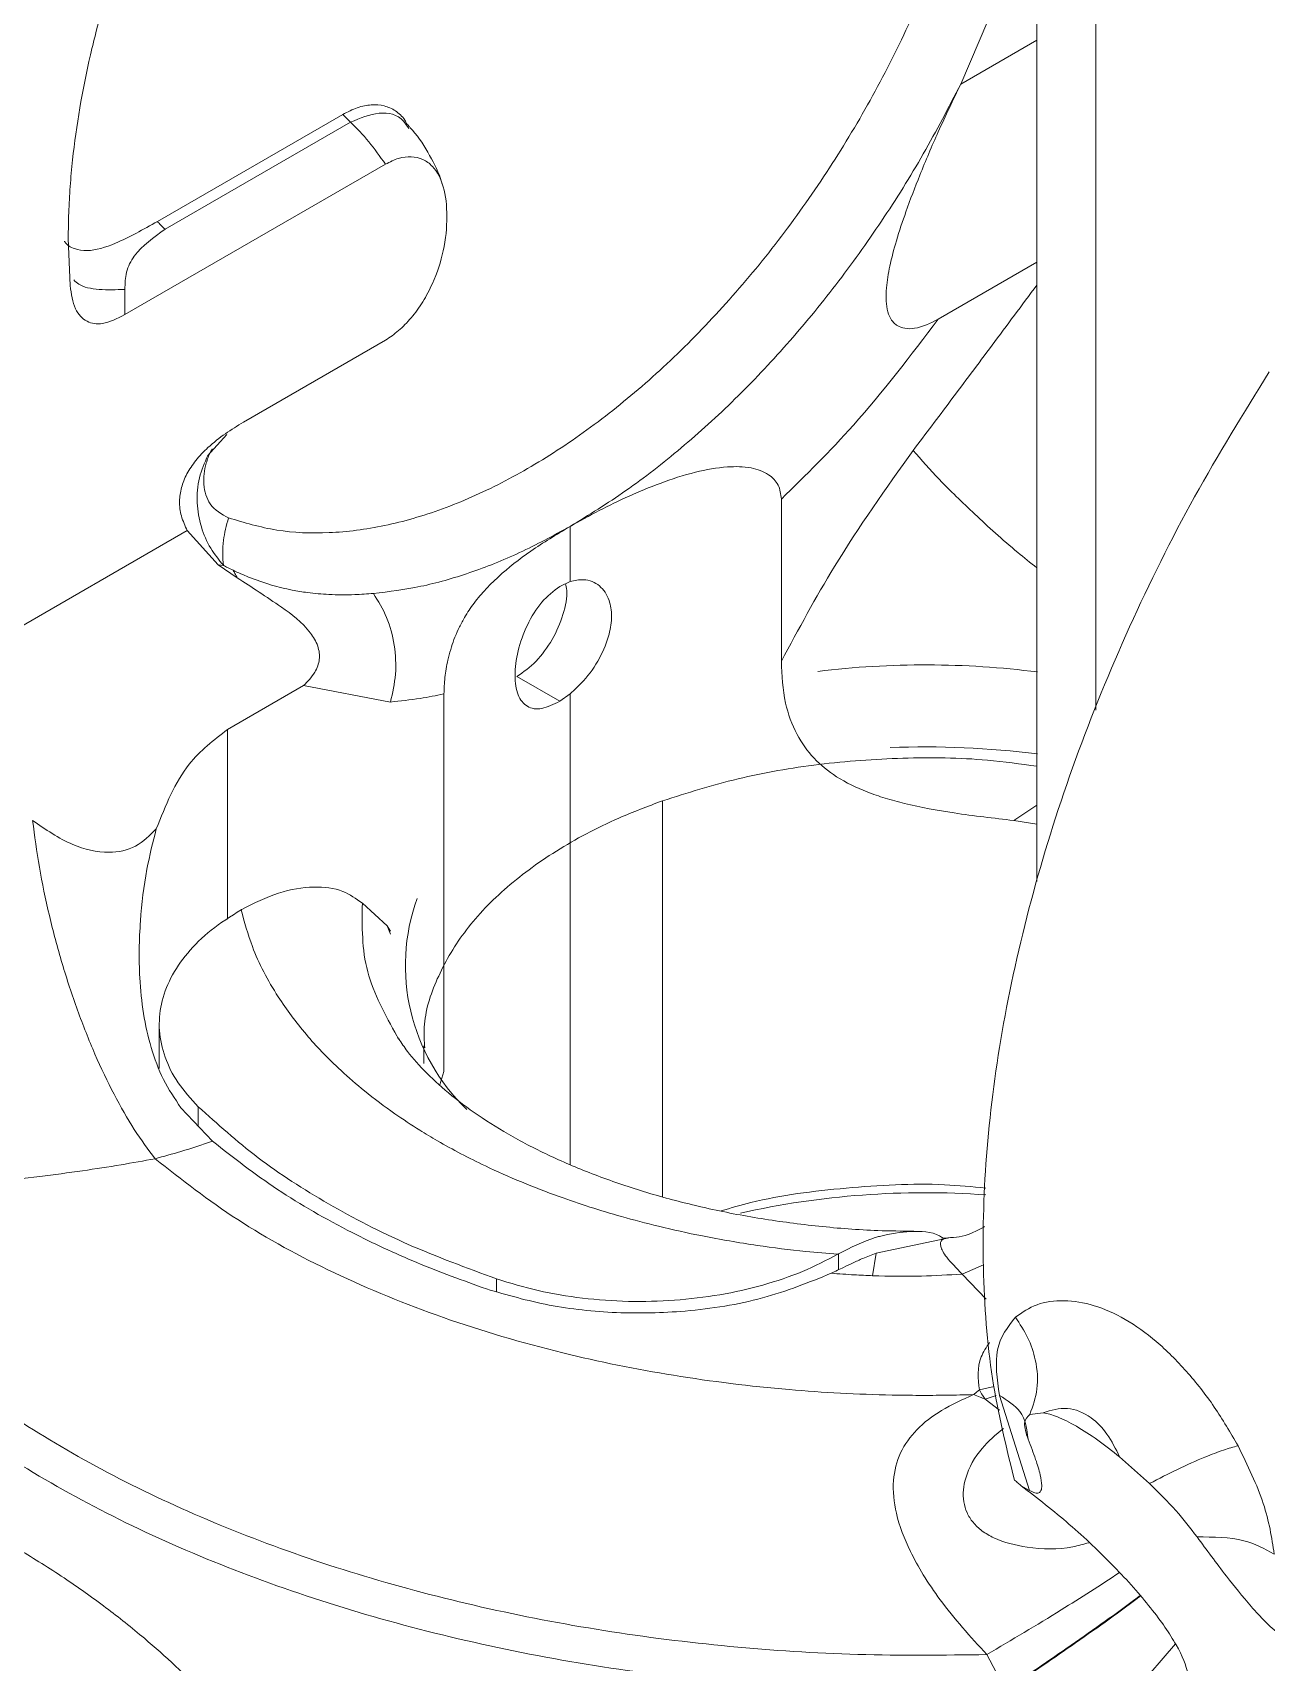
# Model space of a CAD drawing. Header units: millimetres. Extents: x 169 to 14583, y -399 to 10804.
# Drawn here: x 12487.2 to 12548.6, y 7300.2 to 7381.3 of the extents above; entities that cross this region are included whole.
import ezdxf

# ---------------------------------------------------------------- set-up
doc = ezdxf.new("R2010")
doc.units = ezdxf.units.MM
doc.header["$LTSCALE"] = 35

msp = doc.modelspace()

# ---------------------------------------------------------------- linework, layer by layer
at = {"color": 7, "linetype": 'Continuous', "lineweight": 18}
for p, q in [((12537.142, 7340.129), (12537.142, 7397.287)), ((12540.071, 7347.607), (12540.071, 7393.262)), ((12533.352, 7378.761), (12535.88, 7384.654)), ((12537.142, 7380.949), (12533.352, 7378.761)), ((12493.368, 7371.924), (12502.594, 7377.25)), ((12502.977, 7376.866), (12502.594, 7377.25)), ((12493.751, 7371.539), (12502.977, 7376.866)), ((12491.748, 7367.287), (12504.716, 7374.773)), ((12488.935, 7371.084), (12489.031, 7368.732)), ((12537.142, 7369.897), (12532.236, 7367.065)), ((12491.748, 7367.287), (12491.755, 7368.543)), ((12504.716, 7366.017), (12497.652, 7361.939)), ((12495.865, 7360.266), (12496.825, 7361.317)), ((12524.426, 7350.042), (12524.426, 7358.106)), ((12513.908, 7356.745), (12513.908, 7354.005)), ((12494.86, 7356.54), (12482.795, 7349.575)), ((12494.86, 7356.54), (12496.391, 7354.832)), ((12496.391, 7354.832), (12497.345, 7354.189)), ((12496.654, 7354.807), (12496.391, 7354.832)), ((12513.908, 7354.005), (12513.397, 7353.765)), ((12500.648, 7348.83), (12496.859, 7346.642)), ((12504.971, 7348.009), (12500.648, 7348.83)), ((12513.397, 7348.049), (12511.268, 7349.278)), ((12507.633, 7348.412), (12507.633, 7329.619)), ((12513.397, 7348.049), (12513.908, 7348.416)), ((12513.908, 7348.416), (12513.908, 7324.998)), ((12496.859, 7346.642), (12496.859, 7337.208)), ((12537.142, 7342.877), (12535.991, 7342.114)), ((12535.991, 7342.114), (12537.142, 7341.933)), ((12537.147, 7339.099), (12537.142, 7340.129)), ((12537.142, 7339.642), (12537.142, 7339.082)), ((12504.801, 7336.873), (12503.571, 7337.996)), ((12504.965, 7336.613), (12504.801, 7336.873)), ((12504.801, 7336.873), (12504.978, 7336.463)), ((12493.466, 7331.972), (12493.466, 7329.77)), ((12506.624, 7330.894), (12506.624, 7330.027)), ((12507.431, 7328.952), (12507.633, 7329.619)), ((12494.544, 7327.812), (12496.115, 7326.152)), ((12495.406, 7327.87), (12495.406, 7326.901)), ((12532.84, 7321.363), (12529.14, 7320.582)), ((12532.672, 7321.337), (12532.407, 7321.324)), ((12527.265, 7319.749), (12527.265, 7320.545)), ((12528.969, 7319.456), (12529.14, 7320.582)), ((12534.485, 7320.004), (12533.419, 7319.543)), ((12533.419, 7319.543), (12534.611, 7318.288)), ((12510.255, 7318.67), (12510.255, 7319.297)), ((12535.022, 7313.944), (12534.283, 7313.772)), ((12534.565, 7313.318), (12535.12, 7313.489)), ((12534.565, 7313.318), (12535.277, 7312.76)), ((12536.78, 7308.768), (12535.279, 7313.502)), ((12537.452, 7312.642), (12536.791, 7312.556)), ((12542.75, 7309.116), (12541.261, 7310.443)), ((12536.78, 7308.768), (12536.364, 7309.008)), ((12542.094, 7298.876), (12544.04, 7301.136)), ((12534.651, 7300.602), (12535.583, 7298.842))]:
    msp.add_line(p, q, dxfattribs=at)
at = {"color": 7, "linetype": 'Continuous', "lineweight": 18, "flags": 128}
msp.add_lwpolyline([(12518.505, 7343.093), (12518.505, 7331.204), (12518.505, 7323.389)], dxfattribs=at)
at = {"color": 7, "linetype": 'Continuous', "lineweight": 18}
for centre, radius, start, end in [((12531.585, 7305.402), 44.456, 82.77177, 96.89966), ((12531.591, 7301.326), 44.449, 82.7778, 92.2573), ((12515.623, 7334.893), 9.907, 160.2615, 226.24681), ((12531.583, 7281.438), 42.152, 85.89226, 102.60363)]:
    msp.add_arc(centre, radius, start, end, dxfattribs=at)
for points, knots in [([(12450.044, 7361.903), (12449.335, 7363.279), (12447.915, 7366.032), (12446.577, 7370.968), (12445.851, 7376.389), (12445.804, 7382.267), (12446.421, 7388.484), (12447.696, 7394.938), (12449.606, 7401.517), (12452.119, 7408.11), (12455.192, 7414.603), (12458.771, 7420.885), (12462.797, 7426.849), (12467.2, 7432.393), (12471.904, 7437.422), (12476.83, 7441.849), (12481.892, 7445.599), (12487.005, 7448.609), (12492.08, 7450.826), (12497.032, 7452.212), (12501.775, 7452.744), (12506.227, 7452.411), (12510.317, 7451.227), (12513.953, 7449.183), (12516.915, 7446.632), (12518.383, 7444.443), (12519.022, 7443.49)], [0, 0, 0, 0, 0.042069, 0.084138, 0.126207, 0.168277, 0.210346, 0.252415, 0.294484, 0.336553, 0.378622, 0.420691, 0.462761, 0.50483, 0.546899, 0.588968, 0.631037, 0.673106, 0.715175, 0.757245, 0.799314, 0.841383, 0.883452, 0.925521, 0.96759, 1, 1, 1, 1]), ([(12455.559, 7363.24), (12454.784, 7364.783), (12453.234, 7367.87), (12451.971, 7373.552), (12451.532, 7379.834), (12451.999, 7386.646), (12453.343, 7393.796), (12455.535, 7401.115), (12458.52, 7408.422), (12462.224, 7415.536), (12466.557, 7422.282), (12471.412, 7428.495), (12476.669, 7434.02), (12482.198, 7438.723), (12487.864, 7442.487), (12493.528, 7445.221), (12499.047, 7446.853), (12504.294, 7447.355), (12509.114, 7446.677), (12513.265, 7445.052), (12515.448, 7443.149), (12516.454, 7442.273)], [0, 0, 0, 0, 0.05304, 0.106081, 0.159121, 0.212162, 0.265202, 0.318243, 0.371283, 0.424323, 0.477364, 0.530404, 0.583445, 0.636485, 0.689526, 0.742566, 0.795606, 0.848647, 0.901687, 0.954728, 1, 1, 1, 1]), ([(12512.372, 7420.498), (12511.138, 7419.665), (12508.671, 7418.002), (12505.038, 7414.89), (12501.522, 7411.379), (12498.176, 7407.503), (12495.068, 7403.324), (12492.244, 7398.9), (12489.727, 7394.286), (12487.555, 7389.527), (12485.755, 7384.694), (12484.35, 7379.877), (12483.345, 7375.14), (12483.052, 7372.133), (12482.906, 7370.627)], [0, 0, 0, 0, 0.08309, 0.166024, 0.250014, 0.333986, 0.416912, 0.500001, 0.583076, 0.666005, 0.749996, 0.833982, 0.916913, 1, 1, 1, 1]), ([(12532.15, 7415.725), (12531.262, 7416.219), (12529.485, 7417.206), (12526.365, 7417.8), (12522.996, 7417.724), (12519.416, 7416.917), (12515.717, 7415.414), (12511.976, 7413.244), (12508.279, 7410.456), (12504.707, 7407.113), (12501.339, 7403.288), (12498.127, 7398.9), (12496.071, 7395.466), (12494.917, 7393.272), (12494.567, 7392.585), (12494.226, 7391.894), (12493.894, 7391.2), (12493.572, 7390.503), (12493.342, 7389.988), (12493.041, 7389.3), (12492.593, 7388.244), (12491.915, 7386.506), (12491.27, 7384.65), (12490.742, 7382.93), (12490.354, 7381.517), (12489.701, 7378.854), (12489.293, 7376.459), (12489.082, 7374.324), (12489.029, 7373.664), (12488.987, 7373.009), (12488.957, 7372.361), (12488.939, 7371.718), (12488.936, 7371.295), (12488.935, 7371.084)], [0, 0, 0, 0, 0.062492, 0.124983, 0.187475, 0.249967, 0.312458, 0.37495, 0.437442, 0.499933, 0.562425, 0.624911, 0.694878, 0.704051, 0.713223, 0.722396, 0.731569, 0.740741, 0.749915, 0.751855, 0.76775, 0.791345, 0.819668, 0.840047, 0.858489, 0.874992, 0.944957, 0.95413, 0.963302, 0.972475, 0.981648, 0.990821, 1, 1, 1, 1]), ([(12496.909, 7357.175), (12497.696, 7356.938), (12499.27, 7356.465), (12501.895, 7356.363), (12504.66, 7356.711), (12507.543, 7357.546), (12510.493, 7358.844), (12513.464, 7360.587), (12516.407, 7362.747), (12519.278, 7365.288), (12522.028, 7368.171), (12524.616, 7371.35), (12526.999, 7374.774), (12529.14, 7378.388), (12531.005, 7382.136), (12532.558, 7385.954), (12533.805, 7389.793), (12534.338, 7392.3), (12534.605, 7393.553)], [0, 0, 0, 0, 0.0625, 0.125, 0.1875, 0.25, 0.3125, 0.375, 0.4375, 0.5, 0.5625, 0.625, 0.6875, 0.75, 0.8125, 0.875, 0.9375, 1, 1, 1, 1]), ([(12532.236, 7367.065), (12531.848, 7366.868), (12531.315, 7366.597), (12530.6, 7366.576), (12530.254, 7366.691), (12530.038, 7366.858), (12529.86, 7367.071), (12529.699, 7367.443), (12529.623, 7367.997), (12529.65, 7368.763), (12529.819, 7369.769), (12530.157, 7371.031), (12530.662, 7372.542), (12531.355, 7374.355), (12532.257, 7376.481), (12532.973, 7377.973), (12533.352, 7378.761)], [0, 0, 0, 0, 0.101396, 0.139533, 0.171011, 0.185461, 0.19969, 0.229546, 0.264396, 0.306484, 0.376005, 0.459526, 0.557821, 0.682361, 0.832145, 1, 1, 1, 1]), ([(12502.594, 7377.25), (12502.838, 7377.375), (12503.327, 7377.624), (12504.029, 7377.755), (12504.676, 7377.71), (12505.236, 7377.446), (12505.619, 7377.117), (12505.762, 7376.823), (12505.8, 7376.745)], [0, 0, 0, 0, 0.182421, 0.365083, 0.549015, 0.734121, 0.928773, 1, 1, 1, 1]), ([(12502.977, 7376.866), (12503.461, 7377.063), (12504.432, 7377.46), (12505.459, 7377.227), (12505.797, 7376.676), (12505.878, 7376.544)], [0, 0, 0, 0, 0.430009, 0.863502, 1, 1, 1, 1]), ([(12505.918, 7376.633), (12505.881, 7376.676), (12505.838, 7376.728), (12505.824, 7376.752), (12505.822, 7376.756)], [0, 0, 0, 0, 0.840458, 1, 1, 1, 1]), ([(12507.545, 7373.774), (12507.536, 7373.812), (12507.411, 7374.316), (12506.916, 7375.232), (12506.381, 7376.158), (12505.975, 7376.55), (12505.929, 7376.594)], [0, 0, 0, 0, 0.036518, 0.478976, 0.942005, 1, 1, 1, 1]), ([(12504.716, 7374.773), (12504.938, 7374.884), (12505.384, 7375.106), (12506.023, 7375.176), (12506.603, 7375.048), (12507.198, 7374.603), (12507.679, 7373.674), (12507.829, 7372.192), (12507.679, 7370.538), (12507.198, 7369.053), (12506.603, 7367.921), (12506.023, 7367.123), (12505.383, 7366.456), (12504.938, 7366.163), (12504.716, 7366.017)], [0, 0, 0, 0, 0.061291, 0.1230173, 0.1880421, 0.2548237, 0.3714738, 0.5000009, 0.6285856, 0.7451786, 0.8120168, 0.8769845, 0.9387384, 1, 1, 1, 1]), ([(12488.745, 7370.939), (12488.751, 7370.928), (12488.862, 7370.73), (12489.243, 7370.544), (12490.059, 7370.405), (12491.49, 7370.859), (12492.672, 7371.529), (12493.368, 7371.924)], [0, 0, 0, 0, 0.008487, 0.149565, 0.296945, 0.586019, 1, 1, 1, 1]), ([(12491.755, 7368.543), (12491.763, 7368.836), (12491.782, 7369.456), (12492.358, 7370.547), (12493.182, 7371.134), (12493.751, 7371.539)], [0, 0, 0, 0, 0.216389, 0.459892, 1, 1, 1, 1]), ([(12493.751, 7371.539), (12493.679, 7371.608), (12493.549, 7371.731), (12493.423, 7371.864), (12493.368, 7371.924)], [0, 0, 0, 0, 0.55571, 1, 1, 1, 1]), ([(12489.208, 7369.016), (12489.283, 7368.94), (12489.53, 7368.689), (12490.411, 7368.498), (12491.315, 7368.528), (12491.755, 7368.543)], [0, 0, 0, 0, 0.18452, 0.602963, 1, 1, 1, 1]), ([(12489.031, 7368.732), (12489.091, 7368.32), (12489.177, 7367.726), (12489.531, 7367.189), (12489.947, 7366.869), (12490.684, 7366.751), (12491.368, 7367.096), (12491.748, 7367.287)], [0, 0, 0, 0, 0.276379, 0.399226, 0.517708, 0.731812, 1, 1, 1, 1]), ([(12530.988, 7360.534), (12531.604, 7361.352), (12532.914, 7363.091), (12534.966, 7365.832), (12536.399, 7367.758), (12537.142, 7368.758)], [0, 0, 0, 0, 0.299295, 0.636378, 1, 1, 1, 1]), ([(12532.236, 7367.065), (12530.857, 7365.249), (12528.395, 7362.006), (12525.639, 7359.298), (12524.426, 7358.106)], [0, 0, 0, 0, 0.55987, 1, 1, 1, 1]), ([(12548.711, 7364.443), (12547.438, 7362.386), (12544.891, 7358.271), (12541.674, 7351.767), (12538.971, 7345.156), (12536.864, 7338.518), (12535.389, 7332.013), (12534.557, 7325.741), (12534.381, 7319.812), (12534.803, 7314.234), (12535.618, 7310.936), (12536.026, 7309.287)], [0, 0, 0, 0, 0.111999, 0.223998, 0.335996, 0.447995, 0.559994, 0.669995, 0.779997, 0.889998, 1, 1, 1, 1]), ([(12497.652, 7361.939), (12497.053, 7361.566), (12496.232, 7361.054), (12495.293, 7360.079), (12494.826, 7359.387), (12494.539, 7358.67), (12494.441, 7357.935), (12494.55, 7357.2), (12494.75, 7356.775), (12494.86, 7356.54)], [0, 0, 0, 0, 0.318161, 0.435978, 0.536316, 0.630851, 0.727487, 0.849628, 1, 1, 1, 1]), ([(12495.878, 7360.275), (12495.72, 7359.912), (12495.395, 7359.167), (12495.303, 7357.933), (12495.507, 7356.736), (12495.962, 7355.666), (12496.43, 7355.084), (12496.654, 7354.806)], [0, 0, 0, 0, 0.204046, 0.418527, 0.626118, 0.821169, 1, 1, 1, 1]), ([(12496.094, 7360.605), (12496.065, 7360.553), (12495.94, 7360.325), (12495.793, 7359.898), (12495.678, 7359.35), (12495.669, 7358.811), (12495.767, 7358.301), (12496.095, 7357.614), (12496.567, 7357.359), (12496.909, 7357.175)], [0, 0, 0, 0, 0.032299, 0.142527, 0.251748, 0.36621, 0.497543, 0.637234, 1, 1, 1, 1]), ([(12530.988, 7360.534), (12529.636, 7358.637), (12527.244, 7355.283), (12525.279, 7351.629), (12524.426, 7350.042)], [0, 0, 0, 0, 0.565601, 1, 1, 1, 1]), ([(12537.142, 7354.684), (12536.823, 7354.94), (12535.691, 7355.847), (12534.038, 7357.353), (12532.243, 7359.091), (12531.399, 7360.061), (12530.988, 7360.534)], [0, 0, 0, 0, 0.119823, 0.424265, 0.719437, 1, 1, 1, 1]), ([(12524.426, 7358.106), (12524.395, 7358.352), (12524.335, 7358.834), (12523.776, 7359.405), (12522.876, 7359.722), (12521.61, 7359.744), (12520.065, 7359.465), (12518.425, 7358.926), (12516.82, 7358.262), (12515.315, 7357.535), (12514.382, 7357.012), (12513.908, 7356.745)], [0, 0, 0, 0, 0.066249, 0.130207, 0.211682, 0.307911, 0.435736, 0.58378, 0.718624, 0.856888, 1, 1, 1, 1]), ([(12496.654, 7354.806), (12496.626, 7355.203), (12496.576, 7355.899), (12496.809, 7356.792), (12496.909, 7357.175)], [0, 0, 0, 0, 0.570533, 1, 1, 1, 1]), ([(12513.908, 7356.745), (12513.238, 7356.342), (12511.927, 7355.553), (12510.577, 7354.486), (12509.654, 7353.584), (12509.074, 7352.882), (12508.651, 7352.228), (12508.346, 7351.639), (12508.073, 7350.993), (12507.831, 7350.19), (12507.659, 7349.202), (12507.642, 7348.678), (12507.633, 7348.412)], [0, 0, 0, 0, 0.213052, 0.416736, 0.518167, 0.61004, 0.693362, 0.743609, 0.789454, 0.870708, 0.934196, 1, 1, 1, 1]), ([(12497.136, 7354.564), (12497.045, 7354.608), (12496.883, 7354.686), (12496.724, 7354.769), (12496.655, 7354.806)], [0, 0, 0, 0, 0.559999, 1, 1, 1, 1]), ([(12504.123, 7353.41), (12503.81, 7353.388), (12503.057, 7353.334), (12501.963, 7353.344), (12500.933, 7353.433), (12499.981, 7353.59), (12498.995, 7353.834), (12498.011, 7354.168), (12497.392, 7354.448), (12497.136, 7354.564)], [0, 0, 0, 0, 0.123057, 0.29673, 0.445691, 0.554365, 0.703286, 0.876993, 1, 1, 1, 1]), ([(12497.345, 7354.189), (12497.308, 7354.261), (12497.243, 7354.389), (12497.169, 7354.511), (12497.136, 7354.564)], [0, 0, 0, 0, 0.559988, 1, 1, 1, 1]), ([(12497.345, 7354.189), (12498.065, 7353.723), (12499.258, 7352.952), (12500.742, 7351.876), (12501.325, 7350.944), (12501.439, 7350.469), (12501.441, 7350.128), (12501.361, 7349.792), (12501.132, 7349.309), (12500.851, 7349.03), (12500.648, 7348.83)], [0, 0, 0, 0, 0.393791, 0.652418, 0.739089, 0.776285, 0.812466, 0.849257, 0.891738, 1, 1, 1, 1]), ([(12513.397, 7353.765), (12513.088, 7353.526), (12512.469, 7353.048), (12511.741, 7351.855), (12511.276, 7350.545), (12511.117, 7349.292), (12511.276, 7348.301), (12511.741, 7347.722), (12512.469, 7347.591), (12513.088, 7347.897), (12513.397, 7348.049)], [0, 0, 0, 0, 0.124744, 0.250458, 0.375855, 0.5, 0.624145, 0.749542, 0.875256, 1, 1, 1, 1]), ([(12511.268, 7349.278), (12511.592, 7349.508), (12512.239, 7349.968), (12513.069, 7351.108), (12513.597, 7352.354), (12513.808, 7353.364), (12513.705, 7353.79), (12513.679, 7353.898)], [0, 0, 0, 0, 0.230802, 0.461052, 0.691561, 0.922055, 1, 1, 1, 1]), ([(12513.908, 7348.416), (12514.136, 7348.623), (12514.682, 7349.117), (12515.412, 7350.165), (12515.877, 7351.304), (12516.015, 7352.296), (12515.877, 7353.168), (12515.412, 7353.862), (12514.682, 7354.171), (12514.136, 7354.054), (12513.908, 7354.005)], [0, 0, 0, 0, 0.104687, 0.249943, 0.390238, 0.5, 0.609746, 0.750058, 0.895316, 1, 1, 1, 1]), ([(12524.426, 7350.042), (12524.46, 7349.337), (12524.521, 7348.061), (12525.111, 7346.436), (12525.981, 7345.199), (12527.167, 7344.225), (12528.426, 7343.614), (12529.597, 7343.211), (12531.018, 7342.824), (12533.174, 7342.436), (12534.999, 7342.227), (12535.991, 7342.114)], [0, 0, 0, 0, 0.147197, 0.266244, 0.36913, 0.466294, 0.573067, 0.629398, 0.68802, 0.830444, 1, 1, 1, 1]), ([(12504.971, 7348.009), (12505.461, 7348.06), (12506.337, 7348.15), (12507.237, 7348.332), (12507.633, 7348.412)], [0, 0, 0, 0, 0.559987, 1, 1, 1, 1]), ([(12496.859, 7346.642), (12496.177, 7346.116), (12494.597, 7344.896), (12493.781, 7342.861), (12493.317, 7341.704)], [0, 0, 0, 0, 0.43163, 1, 1, 1, 1]), ([(12518.505, 7343.093), (12519.739, 7343.482), (12522.208, 7344.262), (12526.275, 7344.966), (12530.461, 7345.267), (12534.141, 7345.231), (12536.325, 7344.927), (12537.142, 7344.813)], [0, 0, 0, 0, 0.217508, 0.435016, 0.652524, 0.870032, 1, 1, 1, 1]), ([(12506.674, 7330.793), (12506.654, 7331.137), (12506.586, 7332.292), (12507.212, 7334.243), (12508.535, 7336.557), (12510.54, 7338.712), (12513.148, 7340.632), (12515.865, 7342.09), (12517.772, 7342.814), (12518.505, 7343.093)], [0, 0, 0, 0, 0.0701, 0.235438, 0.400767, 0.566097, 0.731416, 0.896735, 1, 1, 1, 1]), ([(12493.317, 7341.704), (12492.992, 7341.375), (12492.337, 7340.711), (12490.817, 7340.418), (12488.972, 7340.859), (12487.804, 7341.669), (12487.16, 7342.116)], [0, 0, 0, 0, 0.199408, 0.402049, 0.669948, 1, 1, 1, 1]), ([(12493.317, 7341.704), (12493.148, 7341.034), (12492.77, 7339.533), (12492.477, 7337.02), (12492.434, 7334.605), (12492.65, 7332.494), (12493.032, 7330.786), (12493.627, 7329.173), (12494.236, 7328.269), (12494.544, 7327.812)], [0, 0, 0, 0, 0.137663, 0.308625, 0.49886, 0.621937, 0.74586, 0.87145, 1, 1, 1, 1]), ([(12503.571, 7337.996), (12503.261, 7338.219), (12502.572, 7338.713), (12501.133, 7338.868), (12499.424, 7338.611), (12498.183, 7337.995), (12497.566, 7337.689)], [0, 0, 0, 0, 0.20453, 0.453985, 0.728536, 1, 1, 1, 1]), ([(12505.294, 7331.389), (12504.712, 7332.445), (12503.527, 7334.593), (12503.556, 7336.849), (12503.571, 7337.996)], [0, 0, 0, 0, 0.4912705, 1, 1, 1, 1]), ([(12497.536, 7337.672), (12497.021, 7337.343), (12495.989, 7336.686), (12494.829, 7335.529), (12493.983, 7334.29), (12493.514, 7332.985), (12493.41, 7331.653), (12493.7, 7330.332), (12494.329, 7329.046), (12495.047, 7328.262), (12495.406, 7327.87)], [0, 0, 0, 0, 0.1250261, 0.2500944, 0.3750546, 0.5000042, 0.6249271, 0.7499708, 0.8750273, 1, 1, 1, 1]), ([(12497.566, 7337.689), (12497.56, 7337.686), (12497.551, 7337.68), (12497.541, 7337.675), (12497.536, 7337.672)], [0, 0, 0, 0, 0.559955, 1, 1, 1, 1]), ([(12497.536, 7337.672), (12497.703, 7337.059), (12498.104, 7335.586), (12499.206, 7333.499), (12500.484, 7331.775), (12501.577, 7330.563), (12502.533, 7329.624), (12503.731, 7328.587), (12505.045, 7327.6), (12506.283, 7326.784), (12507.755, 7325.899), (12509.988, 7324.73), (12513.053, 7323.459), (12515.999, 7322.515), (12518.398, 7321.884), (12520.645, 7321.388), (12523.096, 7320.968), (12525.356, 7320.682), (12526.704, 7320.571), (12527.235, 7320.527)], [0, 0, 0, 0, 0.071302, 0.171475, 0.249955, 0.28685, 0.328561, 0.375264, 0.430213, 0.471612, 0.500007, 0.571309, 0.671482, 0.749962, 0.794734, 0.846492, 0.909588, 0.964392, 1, 1, 1, 1]), ([(12505.38, 7331.237), (12505.368, 7331.25), (12505.324, 7331.297), (12505.307, 7331.351), (12505.294, 7331.389)], [0, 0, 0, 0, 0.269438, 1, 1, 1, 1]), ([(12531.015, 7321.675), (12530.418, 7321.68), (12528.834, 7321.692), (12526.287, 7321.898), (12523.417, 7322.271), (12520.651, 7322.806), (12518.022, 7323.484), (12515.564, 7324.292), (12513.308, 7325.212), (12511.278, 7326.222), (12509.499, 7327.298), (12507.981, 7328.414), (12506.747, 7329.534), (12505.878, 7330.496), (12505.523, 7331.041), (12505.389, 7331.248)], [0, 0, 0, 0, 0.050696, 0.134496, 0.218127, 0.301482, 0.384452, 0.466938, 0.548854, 0.630148, 0.710822, 0.790984, 0.870913, 0.951009, 1, 1, 1, 1]), ([(12495.406, 7327.87), (12496.361, 7327.007), (12498.269, 7325.285), (12501.82, 7323), (12505.778, 7320.95), (12508.761, 7319.849), (12510.255, 7319.297)], [0, 0, 0, 0, 0.250534, 0.500053, 0.749546, 1, 1, 1, 1]), ([(12496.115, 7326.152), (12495.592, 7325.977), (12494.658, 7325.664), (12493.684, 7325.396), (12493.255, 7325.278)], [0, 0, 0, 0, 0.559957, 1, 1, 1, 1]), ([(12496.115, 7326.152), (12497.158, 7325.336), (12499.244, 7323.704), (12502.737, 7321.718), (12506.241, 7320.07), (12508.578, 7319.223), (12509.747, 7318.8)], [0, 0, 0, 0, 0.279971, 0.559941, 0.779971, 1, 1, 1, 1]), ([(12493.255, 7325.278), (12492.693, 7325.176), (12491.508, 7324.961), (12489.57, 7324.666), (12487.43, 7324.379), (12485.109, 7324.116), (12482.63, 7323.89), (12480.029, 7323.713), (12477.326, 7323.596), (12475.673, 7323.591), (12474.802, 7323.589)], [0, 0, 0, 0, 0.082977, 0.174995, 0.277623, 0.392354, 0.518966, 0.661665, 0.821655, 1, 1, 1, 1]), ([(12493.255, 7325.278), (12494.576, 7324.243), (12497.211, 7322.175), (12502.09, 7319.533), (12507.525, 7317.295), (12513.237, 7315.607), (12519.039, 7314.431), (12524.553, 7313.75), (12528.445, 7313.543), (12530.61, 7313.508), (12531.285, 7313.503), (12531.962, 7313.504), (12532.639, 7313.51), (12533.316, 7313.521), (12533.768, 7313.534), (12533.995, 7313.54)], [0, 0, 0, 0, 0.140217, 0.279873, 0.419679, 0.560034, 0.682982, 0.806446, 0.914649, 0.928834, 0.94303, 0.957242, 0.971471, 0.985721, 1, 1, 1, 1]), ([(12521.432, 7322.684), (12521.921, 7322.829), (12523.866, 7323.406), (12527.642, 7323.864), (12531.618, 7324.105), (12533.919, 7323.887), (12534.604, 7323.822)], [0, 0, 0, 0, 0.121701, 0.484054, 0.846408, 1, 1, 1, 1]), ([(12534.544, 7321.901), (12534.364, 7321.803), (12533.836, 7321.517), (12533.23, 7321.351), (12532.844, 7321.363), (12532.843, 7321.363)], [0, 0, 0, 0, 0.339694, 0.998447, 1, 1, 1, 1]), ([(12527.265, 7320.545), (12527.88, 7320.855), (12528.57, 7321.203), (12529.779, 7321.553), (12530.882, 7321.701), (12531.97, 7321.654), (12532.421, 7321.366), (12532.481, 7321.327)], [0, 0, 0, 0, 0.325288, 0.364086, 0.65449, 0.953421, 1, 1, 1, 1]), ([(12533.419, 7319.543), (12533.134, 7319.835), (12532.604, 7320.379), (12532.296, 7320.952), (12532.372, 7321.289), (12532.684, 7321.338), (12532.84, 7321.363)], [0, 0, 0, 0, 0.2799043, 0.5210974, 0.7604164, 1, 1, 1, 1]), ([(12510.255, 7319.297), (12510.934, 7319.09), (12512.293, 7318.676), (12514.52, 7318.312), (12516.809, 7318.145), (12519.116, 7318.205), (12521.377, 7318.476), (12523.523, 7318.965), (12525.526, 7319.635), (12526.665, 7320.23), (12527.235, 7320.527)], [0, 0, 0, 0, 0.125026, 0.250094, 0.375055, 0.500004, 0.624927, 0.749971, 0.875027, 1, 1, 1, 1]), ([(12527.235, 7320.527), (12527.24, 7320.531), (12527.25, 7320.536), (12527.26, 7320.542), (12527.265, 7320.545)], [0, 0, 0, 0, 0.560045, 1, 1, 1, 1]), ([(12529.14, 7320.582), (12528.921, 7320.498), (12528.533, 7320.35), (12528.142, 7320.168), (12527.972, 7320.088)], [0, 0, 0, 0, 0.5654115, 1, 1, 1, 1]), ([(12509.747, 7318.8), (12510.768, 7318.503), (12512.809, 7317.91), (12516.216, 7317.554), (12519.845, 7317.633), (12523.595, 7318.237), (12525.802, 7319.131), (12526.906, 7319.578)], [0, 0, 0, 0, 0.186736, 0.373472, 0.560208, 0.780104, 1, 1, 1, 1]), ([(12526.906, 7319.578), (12527.114, 7319.677), (12527.481, 7319.852), (12527.823, 7320.017), (12527.972, 7320.088)], [0, 0, 0, 0, 0.56738, 1, 1, 1, 1]), ([(12526.906, 7319.578), (12527.29, 7319.55), (12527.977, 7319.502), (12528.666, 7319.47), (12528.969, 7319.456)], [0, 0, 0, 0, 0.559996, 1, 1, 1, 1]), ([(12528.969, 7319.456), (12529.78, 7319.437), (12531.268, 7319.401), (12532.746, 7319.498), (12533.419, 7319.543)], [0, 0, 0, 0, 0.545076, 1, 1, 1, 1]), ([(12536.076, 7317.391), (12536.414, 7317.63), (12537.094, 7318.11), (12538.466, 7318.277), (12539.963, 7318.05), (12541.538, 7317.352), (12543.11, 7316.233), (12544.611, 7314.729), (12546.01, 7312.963), (12546.774, 7311.65), (12547.154, 7310.996)], [0, 0, 0, 0, 0.125692, 0.252555, 0.377685, 0.500001, 0.622291, 0.747452, 0.874303, 1, 1, 1, 1]), ([(12535.279, 7313.502), (12535.167, 7314.31), (12534.939, 7315.944), (12535.694, 7316.906), (12536.076, 7317.391)], [0, 0, 0, 0, 0.4946191, 1, 1, 1, 1]), ([(12536.791, 7312.556), (12536.94, 7312.968), (12537.243, 7313.81), (12537.139, 7315.162), (12536.74, 7316.391), (12536.294, 7317.062), (12536.076, 7317.391)], [0, 0, 0, 0, 0.27519, 0.561174, 0.784806, 1, 1, 1, 1]), ([(12534.788, 7316.141), (12534.63, 7315.902), (12534.13, 7315.146), (12534.221, 7314.329), (12534.283, 7313.772)], [0, 0, 0, 0, 0.316766, 1, 1, 1, 1]), ([(12534.283, 7313.772), (12534.229, 7313.729), (12534.132, 7313.652), (12534.037, 7313.574), (12533.995, 7313.54)], [0, 0, 0, 0, 0.559999, 1, 1, 1, 1]), ([(12534.283, 7313.772), (12534.33, 7313.685), (12534.414, 7313.529), (12534.519, 7313.383), (12534.565, 7313.318)], [0, 0, 0, 0, 0.5588624, 1, 1, 1, 1]), ([(12533.995, 7313.54), (12533.443, 7313.292), (12532.388, 7312.817), (12531.128, 7311.853), (12530.28, 7310.676), (12529.917, 7309.245), (12530.089, 7307.558), (12530.694, 7305.967), (12531.493, 7304.535), (12532.679, 7302.773), (12533.84, 7301.495), (12534.651, 7300.602)], [0, 0, 0, 0, 0.112511, 0.215137, 0.312719, 0.411741, 0.518588, 0.641328, 0.718199, 0.803168, 1, 1, 1, 1]), ([(12533.995, 7313.54), (12534.101, 7313.497), (12534.291, 7313.421), (12534.482, 7313.35), (12534.565, 7313.318)], [0, 0, 0, 0, 0.5599985, 1, 1, 1, 1]), ([(12536.704, 7311.316), (12536.652, 7311.81), (12536.559, 7312.693), (12535.67, 7313.255), (12535.279, 7313.502)], [0, 0, 0, 0, 0.56, 1, 1, 1, 1]), ([(12537.452, 7312.642), (12537.849, 7312.761), (12538.625, 7312.991), (12539.793, 7312.523), (12540.684, 7311.604), (12541.066, 7310.836), (12541.261, 7310.443)], [0, 0, 0, 0, 0.285692, 0.55727, 0.773461, 1, 1, 1, 1]), ([(12536.791, 7312.556), (12536.669, 7312.437), (12536.421, 7312.195), (12536.608, 7311.612), (12536.704, 7311.316)], [0, 0, 0, 0, 0.491238, 1, 1, 1, 1]), ([(12541.261, 7310.443), (12540.896, 7310.733), (12540.159, 7311.32), (12539.093, 7311.992), (12538.128, 7312.492), (12537.676, 7312.592), (12537.452, 7312.642)], [0, 0, 0, 0, 0.2476453, 0.5003428, 0.7526732, 1, 1, 1, 1]), ([(12535.474, 7311.847), (12535.101, 7311.54), (12534.293, 7310.874), (12533.564, 7309.582), (12533.42, 7308.413), (12533.643, 7307.661), (12533.95, 7307.167), (12534.41, 7306.738), (12535.279, 7306.23), (12536.822, 7305.863), (12538.483, 7305.814), (12539.465, 7306.094), (12539.728, 7306.169)], [0, 0, 0, 0, 0.136198, 0.2945, 0.404191, 0.454145, 0.503801, 0.554923, 0.612061, 0.750269, 0.933161, 1, 1, 1, 1]), ([(12536.704, 7311.316), (12536.837, 7310.979), (12537.081, 7310.362), (12537.315, 7309.587), (12537.402, 7309.07), (12537.368, 7308.775), (12537.265, 7308.642), (12537.102, 7308.63), (12536.929, 7308.688), (12536.829, 7308.742), (12536.78, 7308.768)], [0, 0, 0, 0, 0.278414, 0.510046, 0.696255, 0.798746, 0.880316, 0.944775, 0.97292, 1, 1, 1, 1]), ([(12542.75, 7309.116), (12543.214, 7309.357), (12544.153, 7309.846), (12545.426, 7310.407), (12546.45, 7310.799), (12546.923, 7310.932), (12547.154, 7310.996)], [0, 0, 0, 0, 0.281372, 0.568777, 0.789944, 1, 1, 1, 1]), ([(12547.154, 7310.996), (12547.632, 7310.014), (12548.577, 7308.071), (12548.829, 7306.423), (12548.954, 7305.608)], [0, 0, 0, 0, 0.5054102, 1, 1, 1, 1]), ([(12472.965, 7308.874), (12473.228, 7309.002), (12473.768, 7309.266), (12474.708, 7309.463), (12475.823, 7309.539), (12477.129, 7309.452), (12478.62, 7309.177), (12480.629, 7308.609), (12483.269, 7307.565), (12486.13, 7306.072), (12488.686, 7304.474), (12490.764, 7303.002), (12492.617, 7301.526), (12494.256, 7300.074), (12495.707, 7298.647), (12496.973, 7297.249), (12498.059, 7295.908), (12498.965, 7294.645), (12499.81, 7293.287), (12500.559, 7291.841), (12501.111, 7290.385), (12501.442, 7289.061), (12501.481, 7288.298), (12501.501, 7287.922)], [0, 0, 0, 0, 0.0324927, 0.0667479, 0.1030836, 0.1486781, 0.1962657, 0.2461918, 0.3372481, 0.4387514, 0.5061415, 0.5697754, 0.6287467, 0.677512, 0.7239702, 0.7684505, 0.8039421, 0.8374228, 0.8691999, 0.9067455, 0.9418224, 0.9712837, 1, 1, 1, 1]), ([(12536.026, 7309.287), (12536.089, 7309.236), (12536.202, 7309.144), (12536.315, 7309.05), (12536.364, 7309.008)], [0, 0, 0, 0, 0.559885, 1, 1, 1, 1]), ([(12536.364, 7309.008), (12537.171, 7308.382), (12538.785, 7307.131), (12541.041, 7304.983), (12542.9, 7302.89), (12544.188, 7301.022), (12544.782, 7299.562), (12544.615, 7298.662), (12543.747, 7298.355), (12542.645, 7298.702), (12542.094, 7298.876)], [0, 0, 0, 0, 0.125044, 0.250004, 0.375004, 0.500003, 0.625003, 0.750002, 0.875004, 1, 1, 1, 1]), ([(12545.12, 7306.457), (12544.788, 7306.891), (12544.136, 7307.741), (12543.206, 7308.663), (12542.75, 7309.116)], [0, 0, 0, 0, 0.509325, 1, 1, 1, 1]), ([(12545.12, 7306.457), (12545.93, 7306.458), (12547.362, 7306.459), (12548.472, 7305.866), (12548.954, 7305.608)], [0, 0, 0, 0, 0.565581, 1, 1, 1, 1]), ([(12549.474, 7301.44), (12549.422, 7301.472), (12549.315, 7301.537), (12549.068, 7301.722), (12548.717, 7302.031), (12548.274, 7302.479), (12547.508, 7303.329), (12546.415, 7304.688), (12545.593, 7305.812), (12545.12, 7306.457)], [0, 0, 0, 0, 0.027085, 0.055233, 0.1197, 0.201276, 0.303774, 0.599938, 1, 1, 1, 1]), ([(12534.651, 7300.602), (12535.897, 7301.338), (12538.158, 7302.673), (12540.293, 7304.059), (12541.251, 7304.681)], [0, 0, 0, 0, 0.551019, 1, 1, 1, 1]), ([(12535.583, 7298.842), (12536.672, 7299.58), (12538.886, 7301.082), (12541.168, 7302.698), (12542.225, 7303.5), (12542.268, 7303.533)], [0, 0, 0, 0, 0.481196, 0.978576, 1, 1, 1, 1]), ([(12535.611, 7298.816), (12536.693, 7299.552), (12538.895, 7301.049), (12541.173, 7302.666), (12542.235, 7303.472), (12542.287, 7303.512)], [0, 0, 0, 0, 0.478598, 0.974175, 1, 1, 1, 1])]:
    msp.add_open_spline(points, degree=3, knots=knots, dxfattribs=at)
for points in [[(12495.523, 7423.878), (12493.728, 7422.13), (12490.137, 7418.636), (12485.214, 7412.433), (12480.795, 7405.723), (12477.017, 7398.602), (12473.967, 7391.27), (12471.748, 7383.925), (12470.332, 7376.709), (12470.156, 7372.229), (12470.067, 7369.988)], [(12533.352, 7378.761), (12532.747, 7377.595), (12531.539, 7375.265), (12529.44, 7371.919), (12527.164, 7368.738), (12524.717, 7365.769), (12522.135, 7363.045), (12519.451, 7360.609), (12516.697, 7358.46), (12514.838, 7357.317), (12513.908, 7356.745)], [(12504.716, 7374.773), (12504.45, 7375.159), (12503.918, 7375.93), (12503.291, 7376.554), (12502.977, 7376.866)], [(12513.908, 7356.745), (12513.07, 7356.29), (12511.394, 7355.378), (12508.907, 7354.401), (12506.463, 7353.697), (12504.903, 7353.506), (12504.123, 7353.41)], [(12504.123, 7353.41), (12504.361, 7353.025), (12504.836, 7352.257), (12505.2, 7350.848), (12505.288, 7349.38), (12505.076, 7348.466), (12504.971, 7348.009)], [(12487.16, 7342.116), (12487.261, 7341.344), (12487.465, 7339.8), (12487.971, 7337.387), (12488.61, 7334.988), (12489.378, 7332.655), (12490.251, 7330.455), (12491.206, 7328.452), (12492.216, 7326.673), (12492.909, 7325.743), (12493.255, 7325.278)], [(12474.802, 7323.589), (12475.588, 7322.44), (12477.162, 7320.142), (12480.309, 7316.904), (12483.989, 7313.865), (12488.219, 7311.071), (12492.935, 7308.552), (12498.089, 7306.336), (12503.62, 7304.448), (12509.468, 7302.91), (12515.565, 7301.737), (12521.842, 7300.952), (12528.232, 7300.527), (12532.511, 7300.577), (12534.651, 7300.602)], [(12473.111, 7323.091), (12473.891, 7321.872), (12475.449, 7319.434), (12478.647, 7315.993), (12482.428, 7312.761), (12486.812, 7309.791), (12491.727, 7307.113), (12497.121, 7304.763), (12502.928, 7302.766), (12509.077, 7301.148), (12515.496, 7299.925), (12522.107, 7299.123), (12528.835, 7298.712), (12533.333, 7298.798), (12535.583, 7298.842)]]:
    msp.add_open_spline(points, degree=3, dxfattribs=at)

doc.saveas('drawing.dxf')
